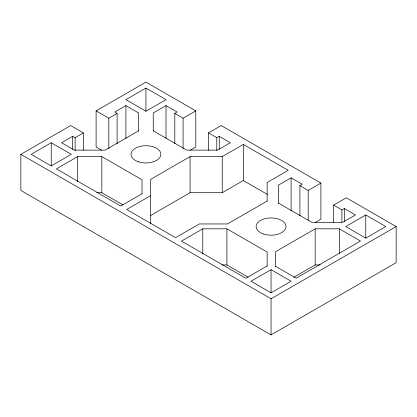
<?xml version="1.0" encoding="UTF-8"?>
<svg xmlns="http://www.w3.org/2000/svg" width="417" height="417" viewBox="0 0 417 417"><rect width="100%" height="100%" fill="white"/><g stroke="black" fill="none" stroke-linecap="round" stroke-linejoin="round"><path stroke-width="0.63" d="M174.801 143.745L174.801 113.434L177.1 112.011L166.008 105.605L153.253 112.971L153.253 131.027M299.901 215.97L299.901 185.664L302.2 184.236L291.108 177.835L278.353 185.195L278.353 203.251M333.6 222.532L333.6 205.117L346.308 197.783L396.15 226.556L396.15 262.668L271.05 334.898L20.85 190.444L20.85 154.332L70.692 125.553L83.4 132.893L83.4 150.302M101.633 150.183L96.108 146.993L96.108 110.88L145.95 82.102L195.792 110.88L195.792 146.993L190.267 150.183M51.228 142.75L31.176 154.332L51.234 165.909L71.286 154.332L51.228 142.75L51.228 165.966M145.95 88.065L125.892 99.642L145.95 111.224L166.008 99.647L145.95 88.065L145.95 111.282M83.4 132.893L75.117 137.673L72.652 136.343L61.56 142.75L74.309 150.115L105.199 150.115L138.647 130.802M138.647 131.027L138.647 112.971L125.892 105.605L114.8 112.011L117.099 113.434L117.099 143.745M96.108 110.88L108.816 118.22L117.099 113.434M142.02 193.994L142.02 179.805L101.826 156.599L77.682 156.599L56.394 168.89L120.732 206.034L142.02 193.743M174.801 113.434L183.084 118.22L195.792 110.88M208.5 150.302L208.5 132.893L221.208 125.553L320.892 183.105L320.892 219.217L315.367 222.412M267.12 201.213L267.12 182.51L288.204 170.334L243.33 144.428L222.24 156.599L190.074 156.599L150.443 179.482L150.443 223.491M150.443 195.761L126.69 209.475L175.536 237.674L199.29 223.96L227.489 223.96L267.12 201.083M150.443 215.594L190.074 192.711L222.24 192.711L243.33 180.54L267.448 194.468M267.12 266.218L267.12 252.03L226.926 228.824L202.782 228.824L181.494 241.115L245.832 278.259L267.12 265.973M299.901 185.664L308.184 190.444L320.892 183.105M275.543 266.296L296.148 278.191L360.486 241.047L339.318 228.824L315.174 228.824L275.543 251.706L275.543 266.536M271.05 269.663L250.992 281.24L271.05 292.823L291.108 281.24L271.05 269.663L271.05 292.88M365.766 214.979L345.714 226.556L365.772 238.138L385.824 226.556L365.766 214.979L365.766 238.19M293.964 277.185L315.174 264.941L320.256 264.941M20.85 154.332L271.05 298.781L396.15 226.556M208.5 132.893L216.783 137.673L219.248 136.343L230.34 142.75L217.591 150.115L186.701 150.115L153.253 130.802M333.6 205.117L341.883 209.897L344.348 208.573L355.44 214.979L342.691 222.339L311.801 222.339L278.353 203.027M96.744 192.711L101.826 192.711L123.041 204.961M221.844 264.941L226.926 264.941L248.141 277.185M344.348 208.573L344.348 221.469M341.883 209.897L341.883 222.152M339.318 228.824L339.318 253.333M315.174 228.824L315.174 264.941M308.184 190.444L308.184 220.108M291.108 177.835L291.108 210.721M271.05 298.781L271.05 334.898M243.33 144.428L243.33 180.54M226.926 228.824L226.926 264.941M222.24 156.599L222.24 192.711M219.248 136.343L219.248 149.244M216.783 137.673L216.783 150.573M202.782 228.824L202.782 253.979M190.074 156.599L190.074 192.711M183.084 118.22L183.084 148.525M166.008 105.605L166.008 138.496M125.892 105.605L125.892 138.496M108.816 118.22L108.816 148.525M101.826 156.599L101.826 192.711M77.682 156.599L77.682 181.749M75.117 137.673L75.117 150.573M72.652 136.343L72.652 149.244M138.48 161.801A14.939 8.627 0 0 0 160.889 154.332A14.939 8.627 0 0 0 138.48 146.862A14.939 8.627 0 0 0 138.48 161.801M263.58 234.026A14.939 8.627 0 0 0 285.989 226.556A14.939 8.627 0 0 0 263.58 219.087A14.939 8.627 0 0 0 263.58 234.026"/></g></svg>
